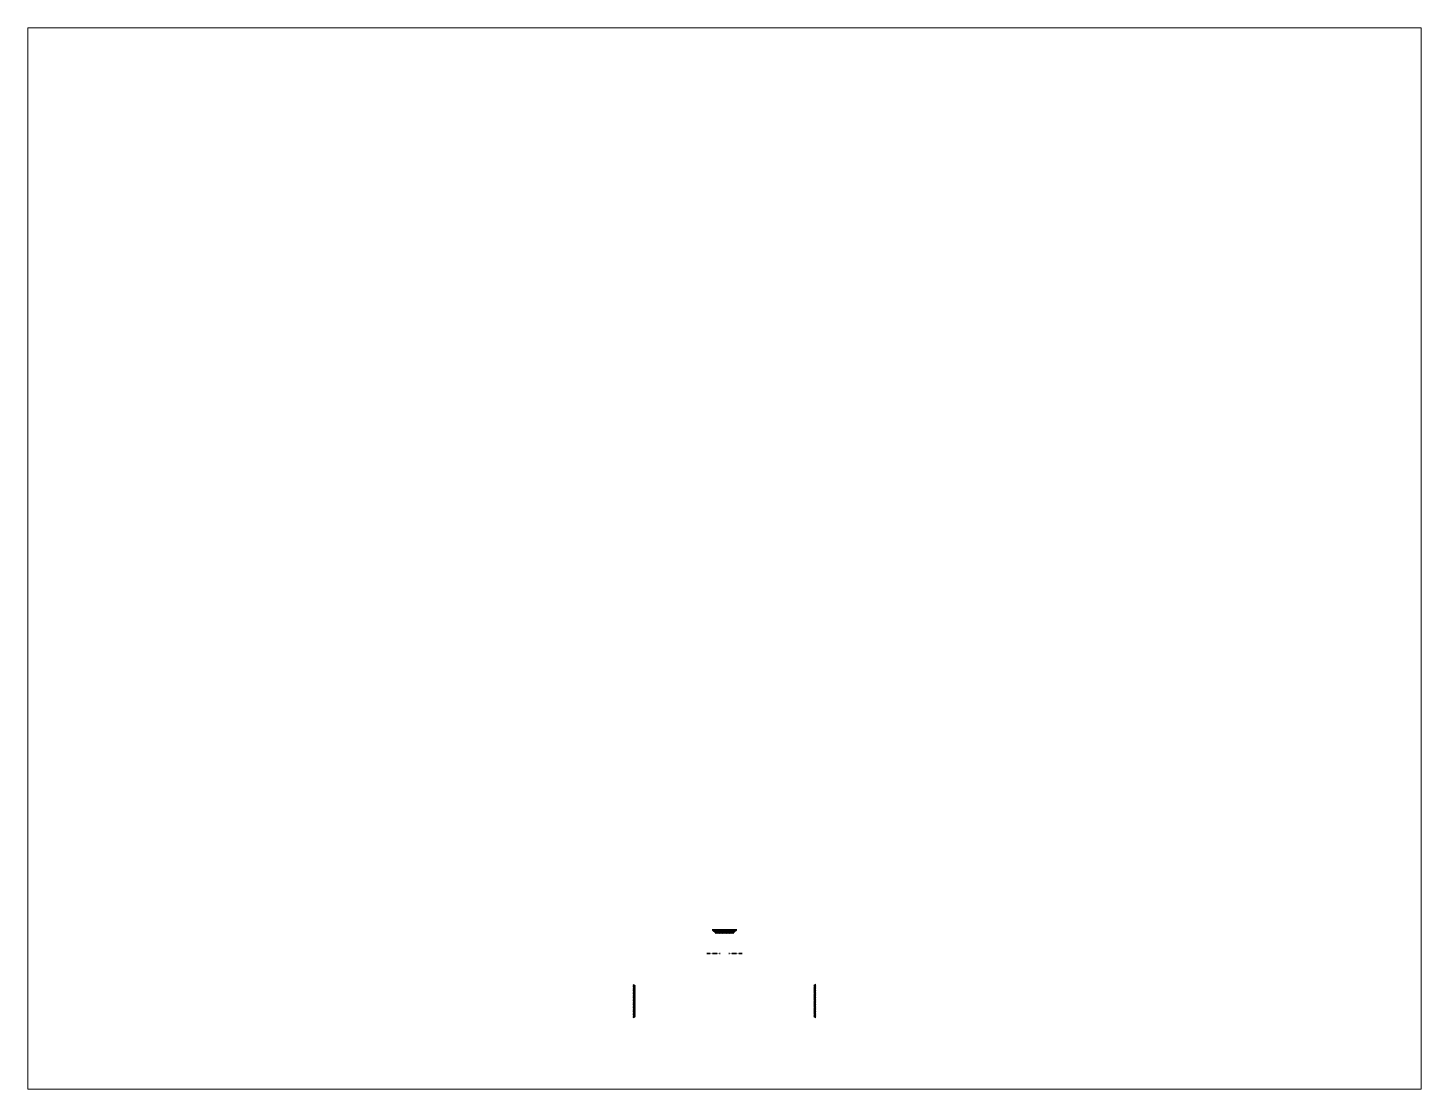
# Paper-space layout 'Layout1' of a CAD drawing. Header units: inches. Extents: x 1.05 to 9.45, y 0.8 to 7.2.
# The model-space entities are those that its viewports show. They can reach past a viewport. Long polylines and large blocks are cut down to what shows.
import ezdxf

# ---------------------------------------------------------------- set-up
doc = ezdxf.new("R2010")
doc.units = ezdxf.units.IN
doc.header["$MEASUREMENT"] = 0

msp = doc.modelspace()

# ---------------------------------------------------------------- linework, layer by layer
for points in [[(-0.731, -22.279), (-0.723, -22.272), (-0.738, -22.272)], [(-0.713, -22.283), (-0.72, -22.275), (-0.727, -22.283), (-0.72, -22.29)], [(-0.71, -22.279), (-0.702, -22.272), (-0.717, -22.272)], [(-0.702, -22.293), (-0.71, -22.286), (-0.717, -22.293), (-0.71, -22.3)], [(-0.692, -22.283), (-0.699, -22.275), (-0.706, -22.283), (-0.699, -22.29)], [(-0.692, -22.304), (-0.699, -22.296), (-0.706, -22.304), (-0.699, -22.311)], [(-0.689, -22.279), (-0.681, -22.272), (-0.696, -22.272)], [(-0.681, -22.293), (-0.689, -22.286), (-0.696, -22.293), (-0.689, -22.3)], [(-0.689, -22.307), (-0.696, -22.314), (-0.689, -22.321), (-0.681, -22.314)], [(-0.671, -22.283), (-0.678, -22.275), (-0.685, -22.283), (-0.678, -22.29)], [(-0.671, -22.304), (-0.678, -22.296), (-0.685, -22.304), (-0.678, -22.311)], [(-0.678, -22.332), (-0.671, -22.325), (-0.678, -22.317), (-0.685, -22.325)], [(-0.668, -22.279), (-0.66, -22.272), (-0.675, -22.272)], [(-0.66, -22.293), (-0.668, -22.286), (-0.675, -22.293), (-0.668, -22.3)], [(-0.675, -22.314), (-0.668, -22.321), (-0.66, -22.314), (-0.668, -22.307)], [(-0.641, -22.337), (-0.657, -22.353), (-0.673, -22.337), (-0.657, -22.321)], [(-0.65, -22.283), (-0.657, -22.275), (-0.664, -22.283), (-0.657, -22.29)], [(-0.65, -22.304), (-0.657, -22.296), (-0.664, -22.304), (-0.657, -22.311)], [(-0.647, -22.279), (-0.639, -22.272), (-0.654, -22.272)], [(-0.639, -22.293), (-0.647, -22.286), (-0.654, -22.293), (-0.647, -22.3)], [(-0.647, -22.307), (-0.654, -22.314), (-0.647, -22.321), (-0.639, -22.314)], [(-0.636, -22.374), (-0.652, -22.358), (-0.636, -22.342), (-0.62, -22.358)], [(-0.629, -22.283), (-0.636, -22.275), (-0.643, -22.283), (-0.636, -22.29)], [(-0.629, -22.304), (-0.636, -22.296), (-0.643, -22.304), (-0.636, -22.311)], [(-0.636, -22.332), (-0.629, -22.325), (-0.636, -22.317), (-0.643, -22.325)], [(-0.626, -22.279), (-0.618, -22.272), (-0.633, -22.272)], [(-0.618, -22.293), (-0.626, -22.286), (-0.633, -22.293), (-0.626, -22.3)], [(-0.633, -22.314), (-0.626, -22.321), (-0.618, -22.314), (-0.626, -22.307)], [(-0.599, -22.337), (-0.615, -22.353), (-0.631, -22.337), (-0.615, -22.321)], [(-0.599, -22.379), (-0.615, -22.395), (-0.631, -22.379), (-0.615, -22.363)], [(-0.608, -22.283), (-0.615, -22.275), (-0.622, -22.283), (-0.615, -22.29)], [(-0.608, -22.304), (-0.615, -22.296), (-0.622, -22.304), (-0.615, -22.311)], [(-0.605, -22.279), (-0.597, -22.272), (-0.612, -22.272)], [(-0.597, -22.293), (-0.605, -22.286), (-0.612, -22.293), (-0.605, -22.3)], [(-0.605, -22.307), (-0.612, -22.314), (-0.605, -22.321), (-0.597, -22.314)], [(-0.594, -22.374), (-0.61, -22.358), (-0.594, -22.342), (-0.578, -22.358)], [(-0.594, -22.416), (-0.61, -22.4), (-0.594, -22.384), (-0.578, -22.4)], [(-0.587, -22.283), (-0.594, -22.275), (-0.601, -22.283), (-0.594, -22.29)], [(-0.587, -22.304), (-0.594, -22.296), (-0.601, -22.304), (-0.594, -22.311)], [(-0.594, -22.332), (-0.587, -22.325), (-0.594, -22.317), (-0.601, -22.325)], [(-0.584, -22.279), (-0.576, -22.272), (-0.591, -22.272)], [(-0.576, -22.293), (-0.584, -22.286), (-0.591, -22.293), (-0.584, -22.3)], [(-0.591, -22.314), (-0.584, -22.321), (-0.576, -22.314), (-0.584, -22.307)], [(-0.557, -22.337), (-0.573, -22.353), (-0.589, -22.337), (-0.573, -22.321)], [(-0.557, -22.379), (-0.573, -22.395), (-0.589, -22.379), (-0.573, -22.363)], [(-0.584, -22.426), (-0.552, -22.394), (-0.52, -22.426), (-0.552, -22.458)], [(-0.566, -22.283), (-0.573, -22.275), (-0.58, -22.283), (-0.573, -22.29)], [(-0.566, -22.304), (-0.573, -22.296), (-0.58, -22.304), (-0.573, -22.311)], [(-0.563, -22.279), (-0.555, -22.272), (-0.57, -22.272)], [(-0.555, -22.293), (-0.563, -22.286), (-0.57, -22.293), (-0.563, -22.3)], [(-0.563, -22.307), (-0.57, -22.314), (-0.563, -22.321), (-0.555, -22.314)], [(-0.552, -22.374), (-0.568, -22.358), (-0.552, -22.342), (-0.536, -22.358)], [(-0.545, -22.283), (-0.552, -22.275), (-0.559, -22.283), (-0.552, -22.29)], [(-0.545, -22.304), (-0.552, -22.296), (-0.559, -22.304), (-0.552, -22.311)], [(-0.552, -22.332), (-0.545, -22.325), (-0.552, -22.317), (-0.559, -22.325)], [(-0.542, -22.279), (-0.534, -22.272), (-0.549, -22.272)], [(-0.534, -22.293), (-0.542, -22.286), (-0.549, -22.293), (-0.542, -22.3)], [(-0.549, -22.314), (-0.542, -22.321), (-0.534, -22.314), (-0.542, -22.307)], [(-0.515, -22.337), (-0.531, -22.353), (-0.547, -22.337), (-0.531, -22.321)], [(-0.515, -22.379), (-0.531, -22.395), (-0.547, -22.379), (-0.531, -22.363)], [(-0.478, -22.468), (-0.51, -22.5), (-0.542, -22.468), (-0.51, -22.436)], [(-0.524, -22.283), (-0.531, -22.275), (-0.538, -22.283), (-0.531, -22.29)], [(-0.524, -22.304), (-0.531, -22.296), (-0.538, -22.304), (-0.531, -22.311)], [(-0.521, -22.279), (-0.513, -22.272), (-0.528, -22.272)], [(-0.513, -22.293), (-0.521, -22.286), (-0.528, -22.293), (-0.521, -22.3)], [(-0.521, -22.307), (-0.528, -22.314), (-0.521, -22.321), (-0.513, -22.314)], [(-0.51, -22.374), (-0.526, -22.358), (-0.51, -22.342), (-0.494, -22.358)], [(-0.51, -22.416), (-0.526, -22.4), (-0.51, -22.384), (-0.494, -22.4)], [(-0.503, -22.283), (-0.51, -22.275), (-0.517, -22.283), (-0.51, -22.29)], [(-0.503, -22.304), (-0.51, -22.296), (-0.517, -22.304), (-0.51, -22.311)], [(-0.51, -22.332), (-0.503, -22.325), (-0.51, -22.317), (-0.517, -22.325)], [(-0.5, -22.279), (-0.492, -22.272), (-0.507, -22.272)], [(-0.492, -22.293), (-0.5, -22.286), (-0.507, -22.293), (-0.5, -22.3)], [(-0.507, -22.314), (-0.5, -22.321), (-0.492, -22.314), (-0.5, -22.307)], [(-0.473, -22.337), (-0.489, -22.353), (-0.505, -22.337), (-0.489, -22.321)], [(-0.473, -22.379), (-0.489, -22.395), (-0.505, -22.379), (-0.489, -22.363)], [(-0.5, -22.426), (-0.468, -22.394), (-0.436, -22.426), (-0.468, -22.458)], [(-0.482, -22.283), (-0.489, -22.275), (-0.496, -22.283), (-0.489, -22.29)], [(-0.482, -22.304), (-0.489, -22.296), (-0.496, -22.304), (-0.489, -22.311)], [(-0.479, -22.279), (-0.471, -22.272), (-0.486, -22.272)], [(-0.471, -22.293), (-0.479, -22.286), (-0.486, -22.293), (-0.479, -22.3)], [(-0.479, -22.307), (-0.486, -22.314), (-0.479, -22.321), (-0.471, -22.314)], [(-0.468, -22.374), (-0.484, -22.358), (-0.468, -22.342), (-0.452, -22.358)], [(-0.461, -22.283), (-0.468, -22.275), (-0.475, -22.283), (-0.468, -22.29)], [(-0.461, -22.304), (-0.468, -22.296), (-0.475, -22.304), (-0.468, -22.311)], [(-0.468, -22.332), (-0.461, -22.325), (-0.468, -22.317), (-0.475, -22.325)], [(-0.458, -22.279), (-0.45, -22.272), (-0.465, -22.272)], [(-0.45, -22.293), (-0.458, -22.286), (-0.465, -22.293), (-0.458, -22.3)], [(-0.465, -22.314), (-0.458, -22.321), (-0.45, -22.314), (-0.458, -22.307)], [(-0.431, -22.337), (-0.447, -22.353), (-0.463, -22.337), (-0.447, -22.321)], [(-0.431, -22.379), (-0.447, -22.395), (-0.463, -22.379), (-0.447, -22.363)], [(-0.394, -22.468), (-0.426, -22.5), (-0.458, -22.468), (-0.426, -22.436)], [(-0.44, -22.283), (-0.447, -22.275), (-0.454, -22.283), (-0.447, -22.29)], [(-0.44, -22.304), (-0.447, -22.296), (-0.454, -22.304), (-0.447, -22.311)], [(-0.437, -22.279), (-0.429, -22.272), (-0.444, -22.272)], [(-0.429, -22.293), (-0.437, -22.286), (-0.444, -22.293), (-0.437, -22.3)], [(-0.437, -22.307), (-0.444, -22.314), (-0.437, -22.321), (-0.429, -22.314)], [(-0.426, -22.374), (-0.442, -22.358), (-0.426, -22.342), (-0.41, -22.358)], [(-0.426, -22.416), (-0.442, -22.4), (-0.426, -22.384), (-0.41, -22.4)], [(-0.419, -22.283), (-0.426, -22.275), (-0.433, -22.283), (-0.426, -22.29)], [(-0.419, -22.304), (-0.426, -22.296), (-0.433, -22.304), (-0.426, -22.311)], [(-0.426, -22.332), (-0.419, -22.325), (-0.426, -22.317), (-0.433, -22.325)], [(-0.416, -22.279), (-0.408, -22.272), (-0.423, -22.272)], [(-0.408, -22.293), (-0.416, -22.286), (-0.423, -22.293), (-0.416, -22.3)], [(-0.423, -22.314), (-0.416, -22.321), (-0.408, -22.314), (-0.416, -22.307)], [(-0.389, -22.337), (-0.405, -22.353), (-0.421, -22.337), (-0.405, -22.321)], [(-0.389, -22.379), (-0.405, -22.395), (-0.421, -22.379), (-0.405, -22.363)], [(-0.416, -22.426), (-0.384, -22.394), (-0.352, -22.426), (-0.384, -22.458)], [(-0.398, -22.283), (-0.405, -22.275), (-0.412, -22.283), (-0.405, -22.29)], [(-0.398, -22.304), (-0.405, -22.296), (-0.412, -22.304), (-0.405, -22.311)], [(-0.395, -22.279), (-0.387, -22.272), (-0.402, -22.272)], [(-0.387, -22.293), (-0.395, -22.286), (-0.402, -22.293), (-0.395, -22.3)], [(-0.395, -22.307), (-0.402, -22.314), (-0.395, -22.321), (-0.387, -22.314)], [(-0.384, -22.374), (-0.4, -22.358), (-0.384, -22.342), (-0.368, -22.358)], [(-0.377, -22.283), (-0.384, -22.275), (-0.391, -22.283), (-0.384, -22.29)], [(-0.377, -22.304), (-0.384, -22.296), (-0.391, -22.304), (-0.384, -22.311)], [(-0.384, -22.332), (-0.377, -22.325), (-0.384, -22.317), (-0.391, -22.325)], [(-0.374, -22.279), (-0.366, -22.272), (-0.381, -22.272)], [(-0.366, -22.293), (-0.374, -22.286), (-0.381, -22.293), (-0.374, -22.3)], [(-0.381, -22.314), (-0.374, -22.321), (-0.366, -22.314), (-0.374, -22.307)], [(-0.347, -22.337), (-0.363, -22.353), (-0.379, -22.337), (-0.363, -22.321)], [(-0.347, -22.379), (-0.363, -22.395), (-0.379, -22.379), (-0.363, -22.363)], [(-0.31, -22.468), (-0.342, -22.5), (-0.374, -22.468), (-0.342, -22.436)], [(-0.356, -22.283), (-0.363, -22.275), (-0.37, -22.283), (-0.363, -22.29)], [(-0.356, -22.304), (-0.363, -22.296), (-0.37, -22.304), (-0.363, -22.311)], [(-0.353, -22.279), (-0.345, -22.272), (-0.36, -22.272)], [(-0.345, -22.293), (-0.353, -22.286), (-0.36, -22.293), (-0.353, -22.3)], [(-0.353, -22.307), (-0.36, -22.314), (-0.353, -22.321), (-0.345, -22.314)], [(-0.342, -22.374), (-0.358, -22.358), (-0.342, -22.342), (-0.326, -22.358)], [(-0.342, -22.416), (-0.358, -22.4), (-0.342, -22.384), (-0.326, -22.4)], [(-0.335, -22.283), (-0.342, -22.275), (-0.349, -22.283), (-0.342, -22.29)], [(-0.335, -22.304), (-0.342, -22.296), (-0.349, -22.304), (-0.342, -22.311)], [(-0.342, -22.332), (-0.335, -22.325), (-0.342, -22.317), (-0.349, -22.325)], [(-0.332, -22.279), (-0.324, -22.272), (-0.339, -22.272)], [(-0.324, -22.293), (-0.332, -22.286), (-0.339, -22.293), (-0.332, -22.3)], [(-0.339, -22.314), (-0.332, -22.321), (-0.324, -22.314), (-0.332, -22.307)], [(-0.305, -22.337), (-0.321, -22.353), (-0.337, -22.337), (-0.321, -22.321)], [(-0.305, -22.379), (-0.321, -22.395), (-0.337, -22.379), (-0.321, -22.363)], [(-0.332, -22.426), (-0.3, -22.394), (-0.268, -22.426), (-0.3, -22.458)], [(-0.314, -22.283), (-0.321, -22.275), (-0.328, -22.283), (-0.321, -22.29)], [(-0.314, -22.304), (-0.321, -22.296), (-0.328, -22.304), (-0.321, -22.311)], [(-0.311, -22.279), (-0.303, -22.272), (-0.318, -22.272)], [(-0.303, -22.293), (-0.311, -22.286), (-0.318, -22.293), (-0.311, -22.3)], [(-0.311, -22.307), (-0.318, -22.314), (-0.311, -22.321), (-0.303, -22.314)], [(-0.3, -22.374), (-0.316, -22.358), (-0.3, -22.342), (-0.284, -22.358)], [(-0.293, -22.283), (-0.3, -22.275), (-0.307, -22.283), (-0.3, -22.29)], [(-0.293, -22.304), (-0.3, -22.296), (-0.307, -22.304), (-0.3, -22.311)], [(-0.3, -22.332), (-0.293, -22.325), (-0.3, -22.317), (-0.307, -22.325)], [(-0.29, -22.279), (-0.282, -22.272), (-0.297, -22.272)], [(-0.282, -22.293), (-0.29, -22.286), (-0.297, -22.293), (-0.29, -22.3)], [(-0.297, -22.314), (-0.29, -22.321), (-0.282, -22.314), (-0.29, -22.307)], [(-0.263, -22.337), (-0.279, -22.353), (-0.295, -22.337), (-0.279, -22.321)], [(-0.263, -22.379), (-0.279, -22.395), (-0.295, -22.379), (-0.279, -22.363)], [(-0.226, -22.468), (-0.258, -22.5), (-0.29, -22.468), (-0.258, -22.436)], [(-0.272, -22.283), (-0.279, -22.275), (-0.286, -22.283), (-0.279, -22.29)], [(-0.272, -22.304), (-0.279, -22.296), (-0.286, -22.304), (-0.279, -22.311)], [(-0.269, -22.279), (-0.261, -22.272), (-0.276, -22.272)], [(-0.261, -22.293), (-0.269, -22.286), (-0.276, -22.293), (-0.269, -22.3)], [(-0.269, -22.307), (-0.276, -22.314), (-0.269, -22.321), (-0.261, -22.314)], [(-0.258, -22.374), (-0.274, -22.358), (-0.258, -22.342), (-0.242, -22.358)], [(-0.258, -22.416), (-0.274, -22.4), (-0.258, -22.384), (-0.242, -22.4)], [(-0.251, -22.283), (-0.258, -22.275), (-0.265, -22.283), (-0.258, -22.29)], [(-0.251, -22.304), (-0.258, -22.296), (-0.265, -22.304), (-0.258, -22.311)], [(-0.258, -22.332), (-0.251, -22.325), (-0.258, -22.317), (-0.265, -22.325)], [(-0.248, -22.279), (-0.24, -22.272), (-0.255, -22.272)], [(-0.24, -22.293), (-0.248, -22.286), (-0.255, -22.293), (-0.248, -22.3)], [(-0.255, -22.314), (-0.248, -22.321), (-0.24, -22.314), (-0.248, -22.307)], [(-0.221, -22.337), (-0.237, -22.353), (-0.253, -22.337), (-0.237, -22.321)], [(-0.221, -22.379), (-0.237, -22.395), (-0.253, -22.379), (-0.237, -22.363)], [(-0.248, -22.426), (-0.216, -22.394), (-0.184, -22.426), (-0.216, -22.458)], [(-0.23, -22.283), (-0.237, -22.275), (-0.244, -22.283), (-0.237, -22.29)], [(-0.23, -22.304), (-0.237, -22.296), (-0.244, -22.304), (-0.237, -22.311)], [(-0.227, -22.279), (-0.219, -22.272), (-0.234, -22.272)], [(-0.219, -22.293), (-0.227, -22.286), (-0.234, -22.293), (-0.227, -22.3)], [(-0.227, -22.307), (-0.234, -22.314), (-0.227, -22.321), (-0.219, -22.314)], [(-0.216, -22.374), (-0.232, -22.358), (-0.216, -22.342), (-0.2, -22.358)], [(-0.209, -22.283), (-0.216, -22.275), (-0.223, -22.283), (-0.216, -22.29)], [(-0.209, -22.304), (-0.216, -22.296), (-0.223, -22.304), (-0.216, -22.311)], [(-0.216, -22.332), (-0.209, -22.325), (-0.216, -22.317), (-0.223, -22.325)], [(-0.206, -22.279), (-0.198, -22.272), (-0.213, -22.272)], [(-0.198, -22.293), (-0.206, -22.286), (-0.213, -22.293), (-0.206, -22.3)], [(-0.213, -22.314), (-0.206, -22.321), (-0.198, -22.314), (-0.206, -22.307)], [(-0.179, -22.337), (-0.195, -22.353), (-0.211, -22.337), (-0.195, -22.321)], [(-0.179, -22.379), (-0.195, -22.395), (-0.211, -22.379), (-0.195, -22.363)], [(-0.142, -22.468), (-0.174, -22.5), (-0.206, -22.468), (-0.174, -22.436)], [(-0.188, -22.283), (-0.195, -22.275), (-0.202, -22.283), (-0.195, -22.29)], [(-0.188, -22.304), (-0.195, -22.296), (-0.202, -22.304), (-0.195, -22.311)], [(-0.185, -22.279), (-0.177, -22.272), (-0.192, -22.272)], [(-0.177, -22.293), (-0.185, -22.286), (-0.192, -22.293), (-0.185, -22.3)], [(-0.185, -22.307), (-0.192, -22.314), (-0.185, -22.321), (-0.177, -22.314)], [(-0.174, -22.374), (-0.19, -22.358), (-0.174, -22.342), (-0.158, -22.358)], [(-0.174, -22.416), (-0.19, -22.4), (-0.174, -22.384), (-0.158, -22.4)], [(-0.167, -22.283), (-0.174, -22.275), (-0.181, -22.283), (-0.174, -22.29)], [(-0.167, -22.304), (-0.174, -22.296), (-0.181, -22.304), (-0.174, -22.311)], [(-0.174, -22.332), (-0.167, -22.325), (-0.174, -22.317), (-0.181, -22.325)], [(-0.164, -22.279), (-0.156, -22.272), (-0.171, -22.272)], [(-0.156, -22.293), (-0.164, -22.286), (-0.171, -22.293), (-0.164, -22.3)], [(-0.171, -22.314), (-0.164, -22.321), (-0.156, -22.314), (-0.164, -22.307)], [(-0.137, -22.337), (-0.153, -22.353), (-0.169, -22.337), (-0.153, -22.321)], [(-0.137, -22.379), (-0.153, -22.395), (-0.169, -22.379), (-0.153, -22.363)], [(-0.164, -22.426), (-0.132, -22.394), (-0.1, -22.426), (-0.132, -22.458)], [(-0.146, -22.283), (-0.153, -22.275), (-0.16, -22.283), (-0.153, -22.29)], [(-0.146, -22.304), (-0.153, -22.296), (-0.16, -22.304), (-0.153, -22.311)], [(-0.143, -22.279), (-0.135, -22.272), (-0.15, -22.272)], [(-0.135, -22.293), (-0.143, -22.286), (-0.15, -22.293), (-0.143, -22.3)], [(-0.143, -22.307), (-0.15, -22.314), (-0.143, -22.321), (-0.135, -22.314)], [(-0.132, -22.374), (-0.148, -22.358), (-0.132, -22.342), (-0.116, -22.358)], [(-0.125, -22.283), (-0.132, -22.275), (-0.139, -22.283), (-0.132, -22.29)], [(-0.125, -22.304), (-0.132, -22.296), (-0.139, -22.304), (-0.132, -22.311)], [(-0.132, -22.332), (-0.125, -22.325), (-0.132, -22.317), (-0.139, -22.325)], [(-0.122, -22.279), (-0.114, -22.272), (-0.129, -22.272)], [(-0.114, -22.293), (-0.122, -22.286), (-0.129, -22.293), (-0.122, -22.3)], [(-0.129, -22.314), (-0.122, -22.321), (-0.114, -22.314), (-0.122, -22.307)], [(-0.095, -22.337), (-0.111, -22.353), (-0.127, -22.337), (-0.111, -22.321)], [(-0.095, -22.379), (-0.111, -22.395), (-0.127, -22.379), (-0.111, -22.363)], [(-0.058, -22.468), (-0.09, -22.5), (-0.122, -22.468), (-0.09, -22.436)], [(-0.104, -22.283), (-0.111, -22.275), (-0.118, -22.283), (-0.111, -22.29)], [(-0.104, -22.304), (-0.111, -22.296), (-0.118, -22.304), (-0.111, -22.311)], [(-0.101, -22.279), (-0.093, -22.272), (-0.108, -22.272)], [(-0.093, -22.293), (-0.101, -22.286), (-0.108, -22.293), (-0.101, -22.3)], [(-0.101, -22.307), (-0.108, -22.314), (-0.101, -22.321), (-0.093, -22.314)], [(-0.09, -22.374), (-0.106, -22.358), (-0.09, -22.342), (-0.074, -22.358)], [(-0.09, -22.416), (-0.106, -22.4), (-0.09, -22.384), (-0.074, -22.4)], [(-0.083, -22.283), (-0.09, -22.275), (-0.097, -22.283), (-0.09, -22.29)], [(-0.083, -22.304), (-0.09, -22.296), (-0.097, -22.304), (-0.09, -22.311)], [(-0.09, -22.332), (-0.083, -22.325), (-0.09, -22.317), (-0.097, -22.325)], [(-0.08, -22.279), (-0.072, -22.272), (-0.087, -22.272)], [(-0.072, -22.293), (-0.08, -22.286), (-0.087, -22.293), (-0.08, -22.3)], [(-0.087, -22.314), (-0.08, -22.321), (-0.072, -22.314), (-0.08, -22.307)], [(-0.053, -22.337), (-0.069, -22.353), (-0.085, -22.337), (-0.069, -22.321)], [(-0.053, -22.379), (-0.069, -22.395), (-0.085, -22.379), (-0.069, -22.363)], [(-0.08, -22.426), (-0.048, -22.394), (-0.016, -22.426), (-0.048, -22.458)], [(-0.062, -22.283), (-0.069, -22.275), (-0.076, -22.283), (-0.069, -22.29)], [(-0.062, -22.304), (-0.069, -22.296), (-0.076, -22.304), (-0.069, -22.311)], [(-0.059, -22.279), (-0.051, -22.272), (-0.066, -22.272)], [(-0.051, -22.293), (-0.059, -22.286), (-0.066, -22.293), (-0.059, -22.3)], [(-0.059, -22.307), (-0.066, -22.314), (-0.059, -22.321), (-0.051, -22.314)], [(-0.048, -22.374), (-0.064, -22.358), (-0.048, -22.342), (-0.032, -22.358)], [(-0.041, -22.283), (-0.048, -22.275), (-0.055, -22.283), (-0.048, -22.29)], [(-0.041, -22.304), (-0.048, -22.296), (-0.055, -22.304), (-0.048, -22.311)], [(-0.048, -22.332), (-0.041, -22.325), (-0.048, -22.317), (-0.055, -22.325)], [(-0.038, -22.279), (-0.03, -22.272), (-0.045, -22.272)], [(-0.03, -22.293), (-0.038, -22.286), (-0.045, -22.293), (-0.038, -22.3)], [(-0.045, -22.314), (-0.038, -22.321), (-0.03, -22.314), (-0.038, -22.307)], [(-0.011, -22.337), (-0.027, -22.353), (-0.043, -22.337), (-0.027, -22.321)], [(-0.011, -22.379), (-0.027, -22.395), (-0.043, -22.379), (-0.027, -22.363)], [(0.026, -22.468), (-0.006, -22.5), (-0.038, -22.468), (-0.006, -22.436)], [(-0.02, -22.283), (-0.027, -22.275), (-0.034, -22.283), (-0.027, -22.29)], [(-0.02, -22.304), (-0.027, -22.296), (-0.034, -22.304), (-0.027, -22.311)], [(-0.017, -22.279), (-0.009, -22.272), (-0.024, -22.272)], [(-0.009, -22.293), (-0.017, -22.286), (-0.024, -22.293), (-0.017, -22.3)], [(-0.017, -22.307), (-0.024, -22.314), (-0.017, -22.321), (-0.009, -22.314)], [(-0.006, -22.374), (-0.022, -22.358), (-0.006, -22.342), (0.01, -22.358)], [(-0.006, -22.416), (-0.022, -22.4), (-0.006, -22.384), (0.01, -22.4)], [(0.001, -22.283), (-0.006, -22.275), (-0.013, -22.283), (-0.006, -22.29)], [(0.001, -22.304), (-0.006, -22.296), (-0.013, -22.304), (-0.006, -22.311)], [(-0.006, -22.332), (0.001, -22.325), (-0.006, -22.317), (-0.013, -22.325)], [(0.004, -22.279), (0.012, -22.272), (-0.003, -22.272)], [(0.012, -22.293), (0.004, -22.286), (-0.003, -22.293), (0.004, -22.3)], [(-0.003, -22.314), (0.004, -22.321), (0.012, -22.314), (0.004, -22.307)], [(0.031, -22.337), (0.015, -22.353), (-0.001, -22.337), (0.015, -22.321)], [(0.031, -22.379), (0.015, -22.395), (-0.001, -22.379), (0.015, -22.363)], [(0.004, -22.426), (0.036, -22.394), (0.068, -22.426), (0.036, -22.458)], [(0.022, -22.283), (0.015, -22.275), (0.008, -22.283), (0.015, -22.29)], [(0.022, -22.304), (0.015, -22.296), (0.008, -22.304), (0.015, -22.311)], [(0.025, -22.279), (0.033, -22.272), (0.018, -22.272)], [(0.033, -22.293), (0.025, -22.286), (0.018, -22.293), (0.025, -22.3)], [(0.025, -22.307), (0.018, -22.314), (0.025, -22.321), (0.033, -22.314)], [(0.036, -22.374), (0.02, -22.358), (0.036, -22.342), (0.052, -22.358)], [(0.043, -22.283), (0.036, -22.275), (0.029, -22.283), (0.036, -22.29)], [(0.043, -22.304), (0.036, -22.296), (0.029, -22.304), (0.036, -22.311)], [(0.036, -22.332), (0.043, -22.325), (0.036, -22.317), (0.029, -22.325)], [(0.046, -22.279), (0.054, -22.272), (0.039, -22.272)], [(0.054, -22.293), (0.046, -22.286), (0.039, -22.293), (0.046, -22.3)], [(0.039, -22.314), (0.046, -22.321), (0.054, -22.314), (0.046, -22.307)], [(0.073, -22.337), (0.057, -22.353), (0.041, -22.337), (0.057, -22.321)], [(0.073, -22.379), (0.057, -22.395), (0.041, -22.379), (0.057, -22.363)], [(0.078, -22.436), (0.11, -22.468), (0.078, -22.5), (0.046, -22.468)], [(0.064, -22.283), (0.057, -22.275), (0.05, -22.283), (0.057, -22.29)], [(0.064, -22.304), (0.057, -22.296), (0.05, -22.304), (0.057, -22.311)], [(0.067, -22.279), (0.075, -22.272), (0.06, -22.272)], [(0.075, -22.293), (0.067, -22.286), (0.06, -22.293), (0.067, -22.3)], [(0.067, -22.307), (0.06, -22.314), (0.067, -22.321), (0.075, -22.314)], [(0.078, -22.374), (0.062, -22.358), (0.078, -22.342), (0.094, -22.358)], [(0.078, -22.416), (0.062, -22.4), (0.078, -22.384), (0.094, -22.4)], [(0.085, -22.283), (0.078, -22.275), (0.071, -22.283), (0.078, -22.29)], [(0.085, -22.304), (0.078, -22.296), (0.071, -22.304), (0.078, -22.311)], [(0.078, -22.332), (0.085, -22.325), (0.078, -22.317), (0.071, -22.325)], [(0.088, -22.279), (0.096, -22.272), (0.081, -22.272)], [(0.096, -22.293), (0.088, -22.286), (0.081, -22.293), (0.088, -22.3)], [(0.081, -22.314), (0.088, -22.321), (0.096, -22.314), (0.088, -22.307)], [(0.115, -22.337), (0.099, -22.353), (0.083, -22.337), (0.099, -22.321)], [(0.115, -22.379), (0.099, -22.395), (0.083, -22.379), (0.099, -22.363)], [(0.088, -22.426), (0.12, -22.394), (0.152, -22.426), (0.12, -22.458)], [(0.106, -22.283), (0.099, -22.275), (0.092, -22.283), (0.099, -22.29)], [(0.106, -22.304), (0.099, -22.296), (0.092, -22.304), (0.099, -22.311)], [(0.109, -22.279), (0.117, -22.272), (0.102, -22.272)], [(0.117, -22.293), (0.109, -22.286), (0.102, -22.293), (0.109, -22.3)], [(0.109, -22.307), (0.102, -22.314), (0.109, -22.321), (0.117, -22.314)], [(0.12, -22.374), (0.104, -22.358), (0.12, -22.342), (0.136, -22.358)], [(0.127, -22.283), (0.12, -22.275), (0.113, -22.283), (0.12, -22.29)], [(0.127, -22.304), (0.12, -22.296), (0.113, -22.304), (0.12, -22.311)], [(0.12, -22.332), (0.127, -22.325), (0.12, -22.317), (0.113, -22.325)], [(0.13, -22.279), (0.138, -22.272), (0.123, -22.272)], [(0.138, -22.293), (0.13, -22.286), (0.123, -22.293), (0.13, -22.3)], [(0.123, -22.314), (0.13, -22.321), (0.138, -22.314), (0.13, -22.307)], [(0.157, -22.337), (0.141, -22.353), (0.125, -22.337), (0.141, -22.321)], [(0.157, -22.379), (0.141, -22.395), (0.125, -22.379), (0.141, -22.363)], [(0.162, -22.436), (0.194, -22.468), (0.162, -22.5), (0.13, -22.468)], [(0.148, -22.283), (0.141, -22.275), (0.134, -22.283), (0.141, -22.29)], [(0.148, -22.304), (0.141, -22.296), (0.134, -22.304), (0.141, -22.311)], [(0.151, -22.279), (0.159, -22.272), (0.144, -22.272)], [(0.159, -22.293), (0.151, -22.286), (0.144, -22.293), (0.151, -22.3)], [(0.151, -22.307), (0.144, -22.314), (0.151, -22.321), (0.159, -22.314)], [(0.162, -22.374), (0.146, -22.358), (0.162, -22.342), (0.178, -22.358)], [(0.162, -22.416), (0.146, -22.4), (0.162, -22.384), (0.178, -22.4)], [(0.169, -22.283), (0.162, -22.275), (0.155, -22.283), (0.162, -22.29)], [(0.169, -22.304), (0.162, -22.296), (0.155, -22.304), (0.162, -22.311)], [(0.162, -22.332), (0.169, -22.325), (0.162, -22.317), (0.155, -22.325)], [(0.172, -22.279), (0.18, -22.272), (0.165, -22.272)], [(0.18, -22.293), (0.172, -22.286), (0.165, -22.293), (0.172, -22.3)], [(0.165, -22.314), (0.172, -22.321), (0.18, -22.314), (0.172, -22.307)], [(0.199, -22.337), (0.183, -22.353), (0.167, -22.337), (0.183, -22.321)], [(0.199, -22.379), (0.183, -22.395), (0.167, -22.379), (0.183, -22.363)], [(0.172, -22.426), (0.204, -22.394), (0.236, -22.426), (0.204, -22.458)], [(0.19, -22.283), (0.183, -22.275), (0.176, -22.283), (0.183, -22.29)], [(0.19, -22.304), (0.183, -22.296), (0.176, -22.304), (0.183, -22.311)], [(0.193, -22.279), (0.201, -22.272), (0.186, -22.272)], [(0.201, -22.293), (0.193, -22.286), (0.186, -22.293), (0.193, -22.3)], [(0.193, -22.307), (0.186, -22.314), (0.193, -22.321), (0.201, -22.314)], [(0.204, -22.374), (0.188, -22.358), (0.204, -22.342), (0.22, -22.358)], [(0.211, -22.283), (0.204, -22.275), (0.197, -22.283), (0.204, -22.29)], [(0.211, -22.304), (0.204, -22.296), (0.197, -22.304), (0.204, -22.311)], [(0.204, -22.332), (0.211, -22.325), (0.204, -22.317), (0.197, -22.325)], [(0.214, -22.279), (0.222, -22.272), (0.207, -22.272)], [(0.222, -22.293), (0.214, -22.286), (0.207, -22.293), (0.214, -22.3)], [(0.207, -22.314), (0.214, -22.321), (0.222, -22.314), (0.214, -22.307)], [(0.241, -22.337), (0.225, -22.353), (0.209, -22.337), (0.225, -22.321)], [(0.241, -22.379), (0.225, -22.395), (0.209, -22.379), (0.225, -22.363)], [(0.246, -22.436), (0.278, -22.468), (0.246, -22.5), (0.214, -22.468)], [(0.232, -22.283), (0.225, -22.275), (0.218, -22.283), (0.225, -22.29)], [(0.232, -22.304), (0.225, -22.296), (0.218, -22.304), (0.225, -22.311)], [(0.235, -22.279), (0.243, -22.272), (0.228, -22.272)], [(0.243, -22.293), (0.235, -22.286), (0.228, -22.293), (0.235, -22.3)], [(0.235, -22.307), (0.228, -22.314), (0.235, -22.321), (0.243, -22.314)], [(0.246, -22.374), (0.23, -22.358), (0.246, -22.342), (0.262, -22.358)], [(0.246, -22.416), (0.23, -22.4), (0.246, -22.384), (0.262, -22.4)], [(0.253, -22.283), (0.246, -22.275), (0.239, -22.283), (0.246, -22.29)], [(0.253, -22.304), (0.246, -22.296), (0.239, -22.304), (0.246, -22.311)], [(0.246, -22.332), (0.253, -22.325), (0.246, -22.317), (0.239, -22.325)], [(0.256, -22.279), (0.264, -22.272), (0.249, -22.272)], [(0.264, -22.293), (0.256, -22.286), (0.249, -22.293), (0.256, -22.3)], [(0.249, -22.314), (0.256, -22.321), (0.264, -22.314), (0.256, -22.307)], [(0.267, -22.353), (0.251, -22.337), (0.267, -22.321), (0.283, -22.337)], [(0.283, -22.379), (0.267, -22.395), (0.251, -22.379), (0.267, -22.363)], [(0.288, -22.394), (0.32, -22.426), (0.288, -22.458), (0.256, -22.426)], [(0.274, -22.283), (0.267, -22.275), (0.26, -22.283), (0.267, -22.29)], [(0.274, -22.304), (0.267, -22.296), (0.26, -22.304), (0.267, -22.311)], [(0.277, -22.279), (0.285, -22.272), (0.27, -22.272)], [(0.285, -22.293), (0.277, -22.286), (0.27, -22.293), (0.277, -22.3)], [(0.277, -22.307), (0.27, -22.314), (0.277, -22.321), (0.285, -22.314)], [(0.288, -22.374), (0.272, -22.358), (0.288, -22.342), (0.304, -22.358)], [(0.295, -22.283), (0.288, -22.275), (0.281, -22.283), (0.288, -22.29)], [(0.295, -22.304), (0.288, -22.296), (0.281, -22.304), (0.288, -22.311)], [(0.288, -22.332), (0.295, -22.325), (0.288, -22.317), (0.281, -22.325)], [(0.298, -22.279), (0.306, -22.272), (0.291, -22.272)], [(0.306, -22.293), (0.298, -22.286), (0.291, -22.293), (0.298, -22.3)], [(0.291, -22.314), (0.298, -22.321), (0.306, -22.314), (0.298, -22.307)], [(0.309, -22.353), (0.293, -22.337), (0.309, -22.321), (0.325, -22.337)], [(0.325, -22.379), (0.309, -22.395), (0.293, -22.379), (0.309, -22.363)], [(0.362, -22.468), (0.33, -22.5), (0.298, -22.468), (0.33, -22.436)], [(0.316, -22.283), (0.309, -22.275), (0.302, -22.283), (0.309, -22.29)], [(0.316, -22.304), (0.309, -22.296), (0.302, -22.304), (0.309, -22.311)], [(0.319, -22.279), (0.327, -22.272), (0.312, -22.272)], [(0.327, -22.293), (0.319, -22.286), (0.312, -22.293), (0.319, -22.3)], [(0.319, -22.307), (0.312, -22.314), (0.319, -22.321), (0.327, -22.314)], [(0.33, -22.374), (0.314, -22.358), (0.33, -22.342), (0.346, -22.358)], [(0.33, -22.416), (0.314, -22.4), (0.33, -22.384), (0.346, -22.4)], [(0.337, -22.283), (0.33, -22.275), (0.323, -22.283), (0.33, -22.29)], [(0.337, -22.304), (0.33, -22.296), (0.323, -22.304), (0.33, -22.311)], [(0.33, -22.332), (0.337, -22.325), (0.33, -22.317), (0.323, -22.325)], [(0.34, -22.279), (0.348, -22.272), (0.333, -22.272)], [(0.348, -22.293), (0.34, -22.286), (0.333, -22.293), (0.34, -22.3)], [(0.333, -22.314), (0.34, -22.321), (0.348, -22.314), (0.34, -22.307)], [(0.367, -22.337), (0.351, -22.353), (0.335, -22.337), (0.351, -22.321)], [(0.367, -22.379), (0.351, -22.395), (0.335, -22.379), (0.351, -22.363)], [(0.34, -22.426), (0.372, -22.394), (0.404, -22.426), (0.372, -22.458)], [(0.358, -22.283), (0.351, -22.275), (0.344, -22.283), (0.351, -22.29)], [(0.358, -22.304), (0.351, -22.296), (0.344, -22.304), (0.351, -22.311)], [(0.361, -22.279), (0.369, -22.272), (0.354, -22.272)], [(0.369, -22.293), (0.361, -22.286), (0.354, -22.293), (0.361, -22.3)], [(0.361, -22.307), (0.354, -22.314), (0.361, -22.321), (0.369, -22.314)], [(0.372, -22.374), (0.356, -22.358), (0.372, -22.342), (0.388, -22.358)], [(0.379, -22.283), (0.372, -22.275), (0.365, -22.283), (0.372, -22.29)], [(0.379, -22.304), (0.372, -22.296), (0.365, -22.304), (0.372, -22.311)], [(0.372, -22.332), (0.379, -22.325), (0.372, -22.317), (0.365, -22.325)], [(0.382, -22.279), (0.39, -22.272), (0.375, -22.272)], [(0.39, -22.293), (0.382, -22.286), (0.375, -22.293), (0.382, -22.3)], [(0.375, -22.314), (0.382, -22.321), (0.39, -22.314), (0.382, -22.307)], [(0.409, -22.337), (0.393, -22.353), (0.377, -22.337), (0.393, -22.321)], [(0.409, -22.379), (0.393, -22.395), (0.377, -22.379), (0.393, -22.363)], [(0.414, -22.436), (0.446, -22.468), (0.414, -22.5), (0.382, -22.468)], [(0.4, -22.283), (0.393, -22.275), (0.386, -22.283), (0.393, -22.29)], [(0.4, -22.304), (0.393, -22.296), (0.386, -22.304), (0.393, -22.311)], [(0.403, -22.279), (0.411, -22.272), (0.396, -22.272)], [(0.411, -22.293), (0.403, -22.286), (0.396, -22.293), (0.403, -22.3)], [(0.403, -22.307), (0.396, -22.314), (0.403, -22.321), (0.411, -22.314)], [(0.414, -22.374), (0.398, -22.358), (0.414, -22.342), (0.43, -22.358)], [(0.414, -22.416), (0.398, -22.4), (0.414, -22.384), (0.43, -22.4)], [(0.421, -22.283), (0.414, -22.275), (0.407, -22.283), (0.414, -22.29)], [(0.421, -22.304), (0.414, -22.296), (0.407, -22.304), (0.414, -22.311)], [(0.414, -22.332), (0.421, -22.325), (0.414, -22.317), (0.407, -22.325)], [(0.424, -22.279), (0.432, -22.272), (0.417, -22.272)], [(0.432, -22.293), (0.424, -22.286), (0.417, -22.293), (0.424, -22.3)], [(0.417, -22.314), (0.424, -22.321), (0.432, -22.314), (0.424, -22.307)], [(0.451, -22.337), (0.435, -22.353), (0.419, -22.337), (0.435, -22.321)], [(0.451, -22.379), (0.435, -22.395), (0.419, -22.379), (0.435, -22.363)], [(0.424, -22.426), (0.456, -22.394), (0.488, -22.426), (0.456, -22.458)], [(0.442, -22.283), (0.435, -22.275), (0.428, -22.283), (0.435, -22.29)], [(0.442, -22.304), (0.435, -22.296), (0.428, -22.304), (0.435, -22.311)], [(0.445, -22.279), (0.453, -22.272), (0.438, -22.272)], [(0.453, -22.293), (0.445, -22.286), (0.438, -22.293), (0.445, -22.3)], [(0.445, -22.307), (0.438, -22.314), (0.445, -22.321), (0.453, -22.314)], [(0.456, -22.374), (0.44, -22.358), (0.456, -22.342), (0.472, -22.358)], [(0.463, -22.283), (0.456, -22.275), (0.449, -22.283), (0.456, -22.29)], [(0.463, -22.304), (0.456, -22.296), (0.449, -22.304), (0.456, -22.311)], [(0.456, -22.332), (0.463, -22.325), (0.456, -22.317), (0.449, -22.325)], [(0.466, -22.279), (0.474, -22.272), (0.459, -22.272)], [(0.474, -22.293), (0.466, -22.286), (0.459, -22.293), (0.466, -22.3)], [(0.459, -22.314), (0.466, -22.321), (0.474, -22.314), (0.466, -22.307)], [(0.493, -22.337), (0.477, -22.353), (0.461, -22.337), (0.477, -22.321)], [(0.493, -22.379), (0.477, -22.395), (0.461, -22.379), (0.477, -22.363)], [(0.498, -22.436), (0.53, -22.468), (0.498, -22.5), (0.466, -22.468)], [(0.484, -22.283), (0.477, -22.275), (0.47, -22.283), (0.477, -22.29)], [(0.484, -22.304), (0.477, -22.296), (0.47, -22.304), (0.477, -22.311)], [(0.487, -22.279), (0.495, -22.272), (0.48, -22.272)], [(0.495, -22.293), (0.487, -22.286), (0.48, -22.293), (0.487, -22.3)], [(0.487, -22.307), (0.48, -22.314), (0.487, -22.321), (0.495, -22.314)], [(0.498, -22.374), (0.482, -22.358), (0.498, -22.342), (0.514, -22.358)], [(0.498, -22.416), (0.482, -22.4), (0.498, -22.384), (0.514, -22.4)], [(0.505, -22.283), (0.498, -22.275), (0.491, -22.283), (0.498, -22.29)], [(0.505, -22.304), (0.498, -22.296), (0.491, -22.304), (0.498, -22.311)], [(0.498, -22.332), (0.505, -22.325), (0.498, -22.317), (0.491, -22.325)], [(0.508, -22.279), (0.516, -22.272), (0.501, -22.272)], [(0.516, -22.293), (0.508, -22.286), (0.501, -22.293), (0.508, -22.3)], [(0.501, -22.314), (0.508, -22.321), (0.516, -22.314), (0.508, -22.307)], [(0.535, -22.337), (0.519, -22.353), (0.503, -22.337), (0.519, -22.321)], [(0.535, -22.379), (0.519, -22.395), (0.503, -22.379), (0.519, -22.363)], [(0.508, -22.426), (0.54, -22.394), (0.572, -22.426), (0.54, -22.458)], [(0.526, -22.283), (0.519, -22.275), (0.512, -22.283), (0.519, -22.29)], [(0.526, -22.304), (0.519, -22.296), (0.512, -22.304), (0.519, -22.311)], [(0.529, -22.279), (0.537, -22.272), (0.522, -22.272)], [(0.537, -22.293), (0.529, -22.286), (0.522, -22.293), (0.529, -22.3)], [(0.529, -22.307), (0.522, -22.314), (0.529, -22.321), (0.537, -22.314)], [(0.54, -22.374), (0.524, -22.358), (0.54, -22.342), (0.556, -22.358)], [(0.547, -22.283), (0.54, -22.275), (0.533, -22.283), (0.54, -22.29)], [(0.547, -22.304), (0.54, -22.296), (0.533, -22.304), (0.54, -22.311)], [(0.54, -22.332), (0.547, -22.325), (0.54, -22.317), (0.533, -22.325)], [(0.55, -22.279), (0.558, -22.272), (0.543, -22.272)], [(0.558, -22.293), (0.55, -22.286), (0.543, -22.293), (0.55, -22.3)], [(0.543, -22.314), (0.55, -22.321), (0.558, -22.314), (0.55, -22.307)], [(0.577, -22.337), (0.561, -22.353), (0.545, -22.337), (0.561, -22.321)], [(0.577, -22.379), (0.561, -22.395), (0.545, -22.379), (0.561, -22.363)], [(0.568, -22.283), (0.561, -22.275), (0.554, -22.283), (0.561, -22.29)], [(0.568, -22.304), (0.561, -22.296), (0.554, -22.304), (0.561, -22.311)], [(0.571, -22.279), (0.579, -22.272), (0.564, -22.272)], [(0.579, -22.293), (0.571, -22.286), (0.564, -22.293), (0.571, -22.3)], [(0.571, -22.307), (0.564, -22.314), (0.571, -22.321), (0.579, -22.314)], [(0.582, -22.374), (0.566, -22.358), (0.582, -22.342), (0.598, -22.358)], [(0.582, -22.416), (0.566, -22.4), (0.582, -22.384), (0.598, -22.4)], [(0.589, -22.283), (0.582, -22.275), (0.575, -22.283), (0.582, -22.29)], [(0.589, -22.304), (0.582, -22.296), (0.575, -22.304), (0.582, -22.311)], [(0.582, -22.332), (0.589, -22.325), (0.582, -22.317), (0.575, -22.325)], [(0.592, -22.279), (0.6, -22.272), (0.585, -22.272)], [(0.6, -22.293), (0.592, -22.286), (0.585, -22.293), (0.592, -22.3)], [(0.585, -22.314), (0.592, -22.321), (0.6, -22.314), (0.592, -22.307)], [(0.619, -22.337), (0.603, -22.353), (0.587, -22.337), (0.603, -22.321)], [(0.619, -22.379), (0.603, -22.395), (0.587, -22.379), (0.603, -22.363)], [(0.61, -22.283), (0.603, -22.275), (0.596, -22.283), (0.603, -22.29)], [(0.61, -22.304), (0.603, -22.296), (0.596, -22.304), (0.603, -22.311)], [(0.613, -22.279), (0.621, -22.272), (0.606, -22.272)], [(0.621, -22.293), (0.613, -22.286), (0.606, -22.293), (0.613, -22.3)], [(0.613, -22.307), (0.606, -22.314), (0.613, -22.321), (0.621, -22.314)], [(0.624, -22.374), (0.608, -22.358), (0.624, -22.342), (0.64, -22.358)], [(0.631, -22.283), (0.624, -22.275), (0.617, -22.283), (0.624, -22.29)], [(0.631, -22.304), (0.624, -22.296), (0.617, -22.304), (0.624, -22.311)], [(0.624, -22.332), (0.631, -22.325), (0.624, -22.317), (0.617, -22.325)], [(0.634, -22.279), (0.642, -22.272), (0.627, -22.272)], [(0.642, -22.293), (0.634, -22.286), (0.627, -22.293), (0.634, -22.3)], [(0.627, -22.314), (0.634, -22.321), (0.642, -22.314), (0.634, -22.307)], [(0.661, -22.337), (0.645, -22.353), (0.629, -22.337), (0.645, -22.321)], [(0.652, -22.283), (0.645, -22.275), (0.638, -22.283), (0.645, -22.29)], [(0.652, -22.304), (0.645, -22.296), (0.638, -22.304), (0.645, -22.311)], [(0.655, -22.279), (0.663, -22.272), (0.648, -22.272)], [(0.663, -22.293), (0.655, -22.286), (0.648, -22.293), (0.655, -22.3)], [(0.655, -22.307), (0.648, -22.314), (0.655, -22.321), (0.663, -22.314)], [(0.673, -22.283), (0.666, -22.275), (0.659, -22.283), (0.666, -22.29)], [(0.673, -22.304), (0.666, -22.296), (0.659, -22.304), (0.666, -22.311)], [(0.666, -22.332), (0.673, -22.325), (0.666, -22.317), (0.659, -22.325)], [(0.676, -22.279), (0.684, -22.272), (0.669, -22.272)], [(0.684, -22.293), (0.676, -22.286), (0.669, -22.293), (0.676, -22.3)], [(0.669, -22.314), (0.676, -22.321), (0.684, -22.314), (0.676, -22.307)], [(0.694, -22.283), (0.687, -22.275), (0.68, -22.283), (0.687, -22.29)], [(0.694, -22.304), (0.687, -22.296), (0.68, -22.304), (0.687, -22.311)], [(0.697, -22.279), (0.705, -22.272), (0.69, -22.272)], [(0.705, -22.293), (0.697, -22.286), (0.69, -22.293), (0.697, -22.3)], [(0.715, -22.283), (0.708, -22.275), (0.701, -22.283), (0.708, -22.29)], [(0.718, -22.279), (0.726, -22.272), (0.711, -22.272)], [(-1.05, -23.7), (-1.057, -23.693), (-1.064, -23.7), (-1.057, -23.707)], [(-1.029, -23.7), (-1.036, -23.693), (-1.043, -23.7), (-1.036, -23.707)], [(-1.008, -23.7), (-1.015, -23.693), (-1.022, -23.7), (-1.015, -23.707)], [(-0.987, -23.7), (-0.994, -23.693), (-1.001, -23.7), (-0.994, -23.707)], [(-0.966, -23.7), (-0.973, -23.693), (-0.98, -23.7), (-0.973, -23.707)], [(-0.945, -23.7), (-0.952, -23.693), (-0.959, -23.7), (-0.952, -23.707)], [(-0.924, -23.7), (-0.931, -23.693), (-0.938, -23.7), (-0.931, -23.707)], [(-0.903, -23.7), (-0.91, -23.693), (-0.917, -23.7), (-0.91, -23.707)], [(-0.882, -23.7), (-0.889, -23.693), (-0.896, -23.7), (-0.889, -23.707)], [(-0.861, -23.7), (-0.868, -23.693), (-0.875, -23.7), (-0.868, -23.707)], [(-0.84, -23.7), (-0.847, -23.693), (-0.854, -23.7), (-0.847, -23.707)], [(-0.819, -23.7), (-0.826, -23.693), (-0.833, -23.7), (-0.826, -23.707)], [(-0.798, -23.7), (-0.805, -23.693), (-0.812, -23.7), (-0.805, -23.707)], [(-0.777, -23.7), (-0.784, -23.693), (-0.791, -23.7), (-0.784, -23.707)], [(-0.756, -23.7), (-0.763, -23.693), (-0.77, -23.7), (-0.763, -23.707)], [(-0.735, -23.7), (-0.742, -23.693), (-0.749, -23.7), (-0.742, -23.707)], [(-0.714, -23.7), (-0.721, -23.693), (-0.728, -23.7), (-0.721, -23.707)], [(-0.693, -23.7), (-0.7, -23.693), (-0.707, -23.7), (-0.7, -23.707)], [(-0.672, -23.7), (-0.679, -23.693), (-0.686, -23.7), (-0.679, -23.707)], [(-0.651, -23.7), (-0.658, -23.693), (-0.665, -23.7), (-0.658, -23.707)], [(-0.63, -23.7), (-0.637, -23.693), (-0.644, -23.7), (-0.637, -23.707)], [(-0.609, -23.7), (-0.616, -23.693), (-0.623, -23.7), (-0.616, -23.707)], [(-0.588, -23.7), (-0.595, -23.693), (-0.602, -23.7), (-0.595, -23.707)], [(-0.567, -23.7), (-0.574, -23.693), (-0.581, -23.7), (-0.574, -23.707)], [(-0.546, -23.7), (-0.553, -23.693), (-0.56, -23.7), (-0.553, -23.707)], [(-0.525, -23.7), (-0.532, -23.693), (-0.539, -23.7), (-0.532, -23.707)], [(-0.504, -23.7), (-0.511, -23.693), (-0.518, -23.7), (-0.511, -23.707)], [(-0.483, -23.7), (-0.49, -23.693), (-0.497, -23.7), (-0.49, -23.707)], [(-0.462, -23.7), (-0.469, -23.693), (-0.476, -23.7), (-0.469, -23.707)], [(-0.441, -23.7), (-0.448, -23.693), (-0.455, -23.7), (-0.448, -23.707)], [(-0.42, -23.7), (-0.427, -23.693), (-0.434, -23.7), (-0.427, -23.707)], [(-0.399, -23.7), (-0.406, -23.693), (-0.413, -23.7), (-0.406, -23.707)], [(-0.378, -23.7), (-0.385, -23.693), (-0.392, -23.7), (-0.385, -23.707)], [(-0.357, -23.7), (-0.364, -23.693), (-0.371, -23.7), (-0.364, -23.707)], [(-0.336, -23.7), (-0.343, -23.693), (-0.35, -23.7), (-0.343, -23.707)], [(-0.315, -23.7), (-0.322, -23.693), (-0.329, -23.7), (-0.322, -23.707)], [(-0.294, -23.7), (-0.301, -23.693), (-0.308, -23.7), (-0.301, -23.707)], [(-0.273, -23.7), (-0.28, -23.693), (-0.287, -23.7), (-0.28, -23.707)], [(0.263, -23.7), (0.27, -23.693), (0.277, -23.7), (0.27, -23.707)], [(0.284, -23.7), (0.291, -23.693), (0.298, -23.7), (0.291, -23.707)], [(0.305, -23.7), (0.312, -23.693), (0.319, -23.7), (0.312, -23.707)], [(0.326, -23.7), (0.333, -23.693), (0.34, -23.7), (0.333, -23.707)], [(0.347, -23.7), (0.354, -23.693), (0.361, -23.7), (0.354, -23.707)], [(0.368, -23.7), (0.375, -23.693), (0.382, -23.7), (0.375, -23.707)], [(0.389, -23.7), (0.396, -23.693), (0.403, -23.7), (0.396, -23.707)], [(0.41, -23.7), (0.417, -23.693), (0.424, -23.7), (0.417, -23.707)], [(0.431, -23.7), (0.438, -23.693), (0.445, -23.7), (0.438, -23.707)], [(0.452, -23.7), (0.459, -23.693), (0.466, -23.7), (0.459, -23.707)], [(0.473, -23.7), (0.48, -23.693), (0.487, -23.7), (0.48, -23.707)], [(0.494, -23.7), (0.501, -23.693), (0.508, -23.7), (0.501, -23.707)], [(0.515, -23.7), (0.522, -23.693), (0.529, -23.7), (0.522, -23.707)], [(0.536, -23.7), (0.543, -23.693), (0.55, -23.7), (0.543, -23.707)], [(0.557, -23.7), (0.564, -23.693), (0.571, -23.7), (0.564, -23.707)], [(0.578, -23.7), (0.585, -23.693), (0.592, -23.7), (0.585, -23.707)], [(0.599, -23.7), (0.606, -23.693), (0.613, -23.7), (0.606, -23.707)], [(0.62, -23.7), (0.627, -23.693), (0.634, -23.7), (0.627, -23.707)], [(0.641, -23.7), (0.648, -23.693), (0.655, -23.7), (0.648, -23.707)], [(0.662, -23.7), (0.669, -23.693), (0.676, -23.7), (0.669, -23.707)], [(0.683, -23.7), (0.69, -23.693), (0.697, -23.7), (0.69, -23.707)], [(0.704, -23.7), (0.711, -23.693), (0.718, -23.7), (0.711, -23.707)], [(0.725, -23.7), (0.732, -23.693), (0.739, -23.7), (0.732, -23.707)], [(0.746, -23.7), (0.753, -23.693), (0.76, -23.7), (0.753, -23.707)], [(0.767, -23.7), (0.774, -23.693), (0.781, -23.7), (0.774, -23.707)], [(0.788, -23.7), (0.795, -23.693), (0.802, -23.7), (0.795, -23.707)], [(0.809, -23.7), (0.816, -23.693), (0.823, -23.7), (0.816, -23.707)], [(0.83, -23.7), (0.837, -23.693), (0.844, -23.7), (0.837, -23.707)], [(0.851, -23.7), (0.858, -23.693), (0.865, -23.7), (0.858, -23.707)], [(0.872, -23.7), (0.879, -23.693), (0.886, -23.7), (0.879, -23.707)], [(0.893, -23.7), (0.9, -23.693), (0.907, -23.7), (0.9, -23.707)], [(0.914, -23.7), (0.921, -23.693), (0.928, -23.7), (0.921, -23.707)], [(0.935, -23.7), (0.942, -23.693), (0.949, -23.7), (0.942, -23.707)], [(0.956, -23.7), (0.963, -23.693), (0.97, -23.7), (0.963, -23.707)], [(0.977, -23.7), (0.984, -23.693), (0.991, -23.7), (0.984, -23.707)], [(0.998, -23.7), (1.005, -23.693), (1.012, -23.7), (1.005, -23.707)], [(1.019, -23.7), (1.026, -23.693), (1.033, -23.7), (1.026, -23.707)], [(1.04, -23.7), (1.047, -23.693), (1.054, -23.7), (1.047, -23.707)], [(-5.478, -25.588), (-5.446, -25.556), (-5.414, -25.588), (-5.446, -25.62)], [(-5.446, -25.704), (-5.478, -25.672), (-5.446, -25.64), (-5.414, -25.672)], [(-5.446, -25.788), (-5.478, -25.756), (-5.446, -25.724), (-5.414, -25.756)], [(-5.446, -25.872), (-5.478, -25.84), (-5.446, -25.808), (-5.414, -25.84)], [(-5.446, -25.956), (-5.478, -25.924), (-5.446, -25.892), (-5.414, -25.924)], [(-5.436, -25.63), (-5.404, -25.598), (-5.372, -25.63), (-5.404, -25.662)], [(-5.436, -25.714), (-5.404, -25.682), (-5.372, -25.714), (-5.404, -25.746)], [(-5.436, -25.798), (-5.404, -25.766), (-5.372, -25.798), (-5.404, -25.83)], [(-5.404, -25.85), (-5.372, -25.882), (-5.404, -25.914), (-5.436, -25.882)], [(5.426, -25.622), (5.394, -25.59), (5.362, -25.622), (5.394, -25.654)], [(5.426, -25.706), (5.394, -25.674), (5.362, -25.706), (5.394, -25.738)], [(5.426, -25.79), (5.394, -25.758), (5.362, -25.79), (5.394, -25.822)], [(5.394, -25.842), (5.362, -25.874), (5.394, -25.906), (5.426, -25.874)], [(5.468, -25.58), (5.436, -25.548), (5.404, -25.58), (5.436, -25.612)], [(5.436, -25.696), (5.468, -25.664), (5.436, -25.632), (5.404, -25.664)], [(5.436, -25.78), (5.468, -25.748), (5.436, -25.716), (5.404, -25.748)], [(5.436, -25.864), (5.468, -25.832), (5.436, -25.8), (5.404, -25.832)], [(5.436, -25.948), (5.468, -25.916), (5.436, -25.884), (5.404, -25.916)], [(-5.446, -26.04), (-5.478, -26.008), (-5.446, -25.976), (-5.414, -26.008)], [(-5.446, -26.124), (-5.478, -26.092), (-5.446, -26.06), (-5.414, -26.092)], [(-5.446, -26.208), (-5.478, -26.176), (-5.446, -26.144), (-5.414, -26.176)], [(-5.446, -26.292), (-5.478, -26.26), (-5.446, -26.228), (-5.414, -26.26)], [(-5.446, -26.376), (-5.478, -26.344), (-5.446, -26.312), (-5.414, -26.344)], [(-5.446, -26.46), (-5.478, -26.428), (-5.446, -26.396), (-5.414, -26.428)], [(-5.446, -26.46), (-5.478, -26.428), (-5.446, -26.396), (-5.414, -26.428)], [(-5.446, -26.544), (-5.478, -26.512), (-5.446, -26.48), (-5.414, -26.512)], [(-5.446, -26.628), (-5.478, -26.596), (-5.446, -26.564), (-5.414, -26.596)], [(-5.478, -26.68), (-5.446, -26.648), (-5.414, -26.68), (-5.446, -26.712)], [(-5.446, -26.796), (-5.478, -26.764), (-5.446, -26.732), (-5.414, -26.764)], [(-5.404, -25.934), (-5.372, -25.966), (-5.404, -25.998), (-5.436, -25.966)], [(-5.404, -26.018), (-5.372, -26.05), (-5.404, -26.082), (-5.436, -26.05)], [(-5.404, -26.102), (-5.372, -26.134), (-5.404, -26.166), (-5.436, -26.134)], [(-5.404, -26.186), (-5.372, -26.218), (-5.404, -26.25), (-5.436, -26.218)], [(-5.404, -26.27), (-5.372, -26.302), (-5.404, -26.334), (-5.436, -26.302)], [(-5.404, -26.354), (-5.372, -26.386), (-5.404, -26.418), (-5.436, -26.386)], [(-5.436, -26.47), (-5.404, -26.438), (-5.372, -26.47), (-5.404, -26.502)], [(-5.436, -26.554), (-5.404, -26.522), (-5.372, -26.554), (-5.404, -26.586)], [(-5.404, -26.606), (-5.372, -26.638), (-5.404, -26.67), (-5.436, -26.638)], [(-5.436, -26.722), (-5.404, -26.69), (-5.372, -26.722), (-5.404, -26.754)], [(5.394, -25.926), (5.362, -25.958), (5.394, -25.99), (5.426, -25.958)], [(5.394, -26.01), (5.362, -26.042), (5.394, -26.074), (5.426, -26.042)], [(5.394, -26.094), (5.362, -26.126), (5.394, -26.158), (5.426, -26.126)], [(5.394, -26.178), (5.362, -26.21), (5.394, -26.242), (5.426, -26.21)], [(5.394, -26.262), (5.362, -26.294), (5.394, -26.326), (5.426, -26.294)], [(5.394, -26.346), (5.362, -26.378), (5.394, -26.41), (5.426, -26.378)], [(5.426, -26.462), (5.394, -26.43), (5.362, -26.462), (5.394, -26.494)], [(5.426, -26.546), (5.394, -26.514), (5.362, -26.546), (5.394, -26.578)], [(5.394, -26.598), (5.362, -26.63), (5.394, -26.662), (5.426, -26.63)], [(5.426, -26.714), (5.394, -26.682), (5.362, -26.714), (5.394, -26.746)], [(5.436, -26.032), (5.468, -26), (5.436, -25.968), (5.404, -26)], [(5.436, -26.116), (5.468, -26.084), (5.436, -26.052), (5.404, -26.084)], [(5.436, -26.2), (5.468, -26.168), (5.436, -26.136), (5.404, -26.168)], [(5.436, -26.284), (5.468, -26.252), (5.436, -26.22), (5.404, -26.252)], [(5.436, -26.368), (5.468, -26.336), (5.436, -26.304), (5.404, -26.336)], [(5.436, -26.452), (5.468, -26.42), (5.436, -26.388), (5.404, -26.42)], [(5.436, -26.452), (5.468, -26.42), (5.436, -26.388), (5.404, -26.42)], [(5.436, -26.536), (5.468, -26.504), (5.436, -26.472), (5.404, -26.504)], [(5.436, -26.62), (5.468, -26.588), (5.436, -26.556), (5.404, -26.588)], [(5.468, -26.672), (5.436, -26.64), (5.404, -26.672), (5.436, -26.704)], [(5.436, -26.788), (5.468, -26.756), (5.436, -26.724), (5.404, -26.756)], [(-5.446, -26.88), (-5.478, -26.848), (-5.446, -26.816), (-5.414, -26.848)], [(-5.446, -26.964), (-5.478, -26.932), (-5.446, -26.9), (-5.414, -26.932)], [(-5.446, -27.048), (-5.478, -27.016), (-5.446, -26.984), (-5.414, -27.016)], [(-5.446, -27.132), (-5.478, -27.1), (-5.446, -27.068), (-5.414, -27.1)], [(-5.446, -27.216), (-5.478, -27.184), (-5.446, -27.152), (-5.414, -27.184)], [(-5.446, -27.3), (-5.478, -27.268), (-5.446, -27.236), (-5.414, -27.268)], [(-5.446, -27.384), (-5.478, -27.352), (-5.446, -27.32), (-5.414, -27.352)], [(-5.446, -27.468), (-5.478, -27.436), (-5.446, -27.404), (-5.414, -27.436)], [(-5.446, -27.552), (-5.478, -27.52), (-5.446, -27.488), (-5.414, -27.52)], [(-5.436, -26.806), (-5.404, -26.774), (-5.372, -26.806), (-5.404, -26.838)], [(-5.436, -26.89), (-5.404, -26.858), (-5.372, -26.89), (-5.404, -26.922)], [(-5.404, -26.942), (-5.372, -26.974), (-5.404, -27.006), (-5.436, -26.974)], [(-5.404, -27.026), (-5.372, -27.058), (-5.404, -27.09), (-5.436, -27.058)], [(-5.404, -27.11), (-5.372, -27.142), (-5.404, -27.174), (-5.436, -27.142)], [(-5.404, -27.194), (-5.372, -27.226), (-5.404, -27.258), (-5.436, -27.226)], [(-5.404, -27.278), (-5.372, -27.31), (-5.404, -27.342), (-5.436, -27.31)], [(-5.404, -27.362), (-5.372, -27.394), (-5.404, -27.426), (-5.436, -27.394)], [(-5.404, -27.446), (-5.372, -27.478), (-5.404, -27.51), (-5.436, -27.478)], [(5.426, -26.798), (5.394, -26.766), (5.362, -26.798), (5.394, -26.83)], [(5.426, -26.882), (5.394, -26.85), (5.362, -26.882), (5.394, -26.914)], [(5.394, -26.934), (5.362, -26.966), (5.394, -26.998), (5.426, -26.966)], [(5.394, -27.018), (5.362, -27.05), (5.394, -27.082), (5.426, -27.05)], [(5.394, -27.102), (5.362, -27.134), (5.394, -27.166), (5.426, -27.134)], [(5.394, -27.186), (5.362, -27.218), (5.394, -27.25), (5.426, -27.218)], [(5.394, -27.27), (5.362, -27.302), (5.394, -27.334), (5.426, -27.302)], [(5.394, -27.354), (5.362, -27.386), (5.394, -27.418), (5.426, -27.386)], [(5.394, -27.439), (5.362, -27.47), (5.394, -27.502), (5.426, -27.47)], [(5.436, -26.872), (5.468, -26.84), (5.436, -26.808), (5.404, -26.84)], [(5.436, -26.956), (5.468, -26.924), (5.436, -26.892), (5.404, -26.924)], [(5.436, -27.04), (5.468, -27.008), (5.436, -26.976), (5.404, -27.008)], [(5.436, -27.124), (5.468, -27.092), (5.436, -27.06), (5.404, -27.092)], [(5.436, -27.208), (5.468, -27.176), (5.436, -27.144), (5.404, -27.176)], [(5.436, -27.292), (5.468, -27.26), (5.436, -27.228), (5.404, -27.26)], [(5.436, -27.376), (5.468, -27.344), (5.436, -27.312), (5.404, -27.344)], [(5.436, -27.46), (5.468, -27.428), (5.436, -27.397), (5.404, -27.428)], [(5.436, -27.544), (5.468, -27.512), (5.436, -27.481), (5.404, -27.512)]]:
    msp.add_lwpolyline(points, close=True)

psp = doc.layouts.get("Layout1")

# ---------------------------------------------------------------- viewports
at = {"layer": '0', "view_target_point": (-2.3723, 3.7417)}
psp.add_viewport(center=(5.25, 4), size=(8.4, 6.4), view_center_point=(2.3673, -3.7417), view_height=63.670344, dxfattribs=at)

doc.saveas('drawing.dxf')
